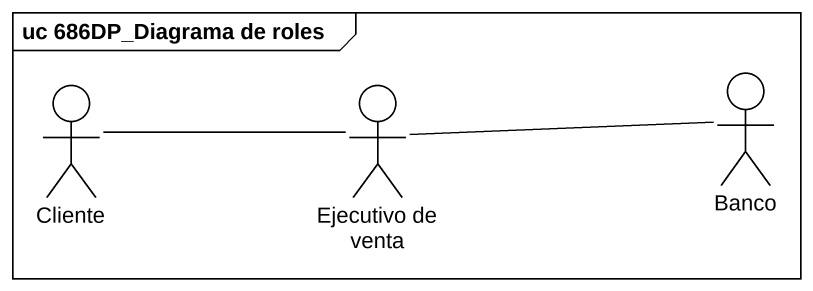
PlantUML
@startuml
mainframe uc 686DP_Diagrama de roles
actor Cliente
actor "Ejecutivo de venta" as Ejecutivo_de_venta
actor Banco
Cliente -right- Ejecutivo_de_venta
Ejecutivo_de_venta -right- Banco
@enduml
